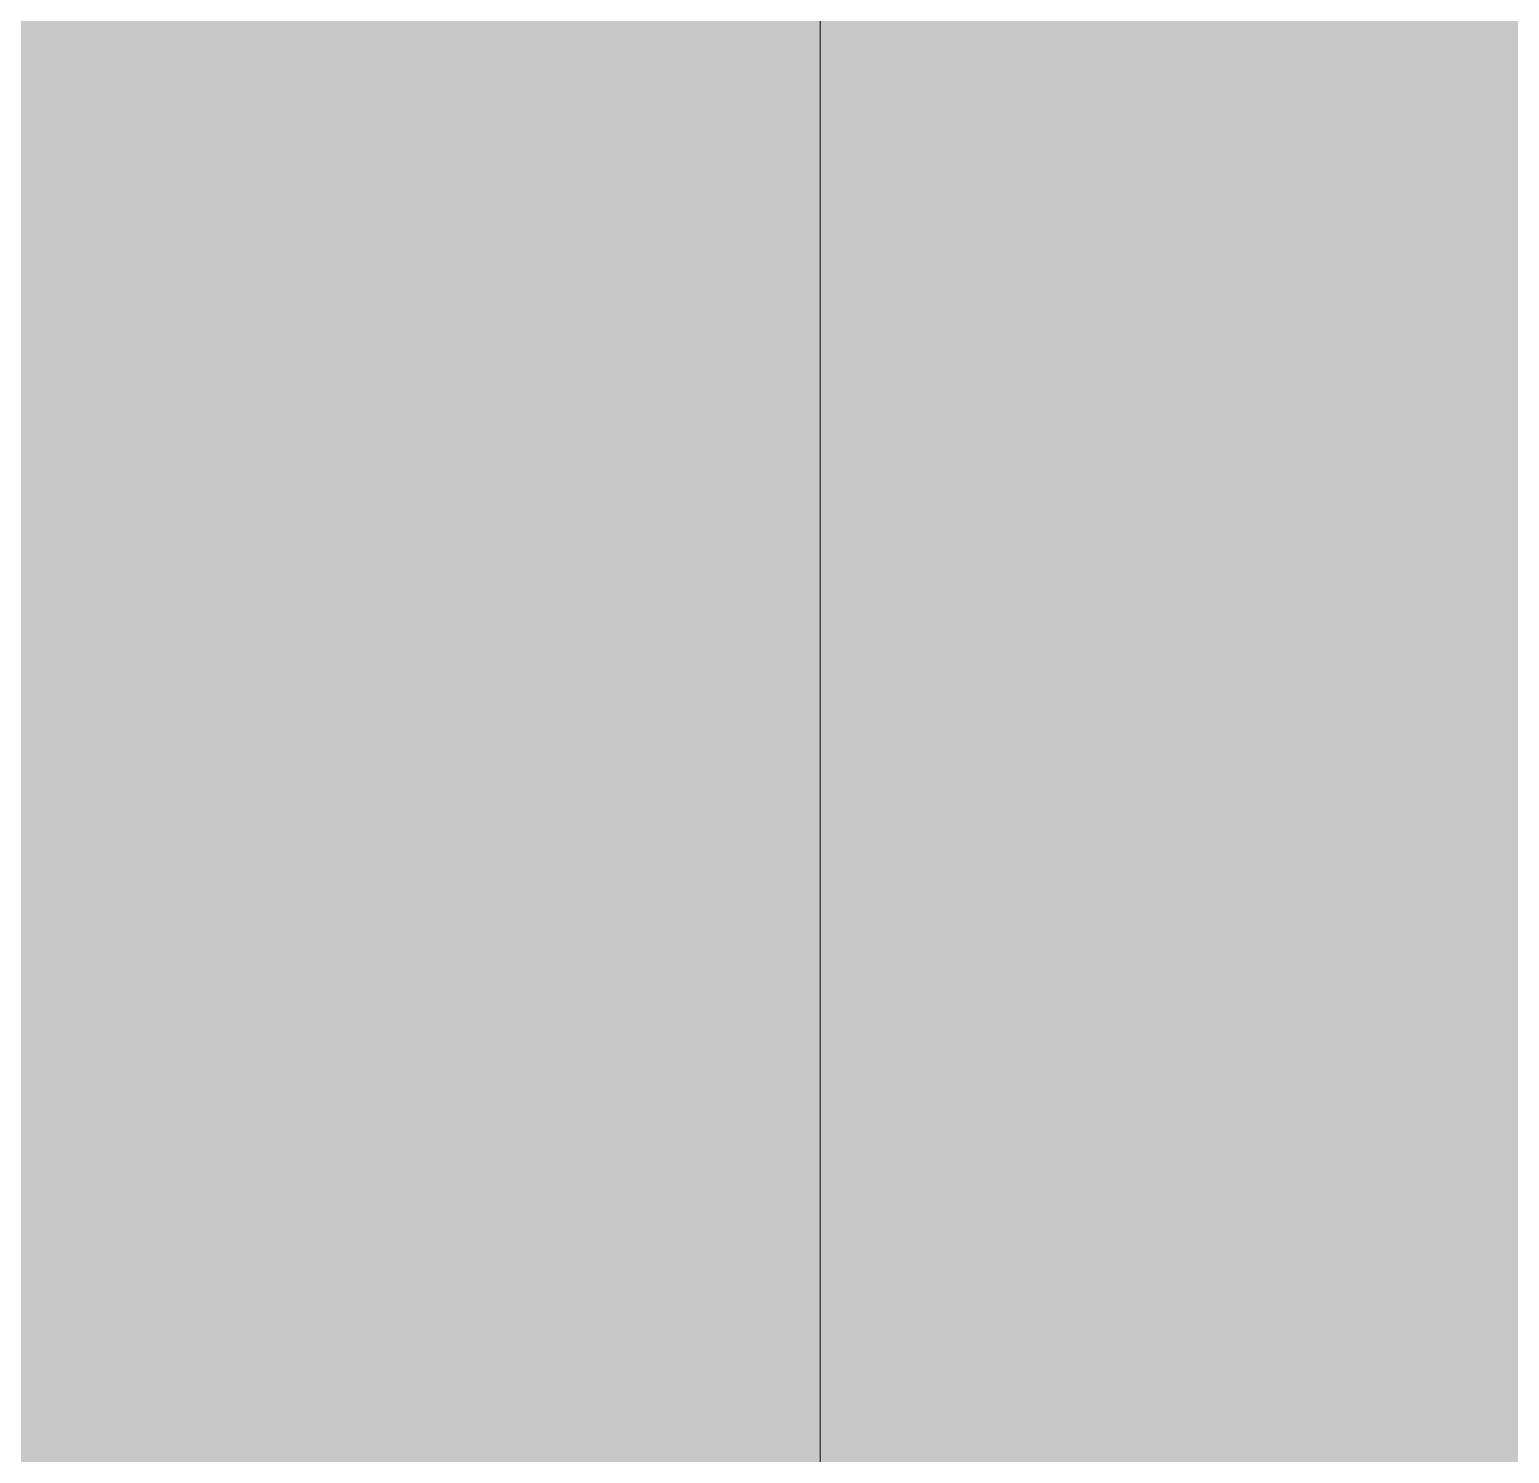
# Model space of a CAD drawing. Header units: millimetres. Extents: x 71603 to 88357, y -346 to 24116.
# Drawn here: x 83921.73 to 83955.12, y 12612.91 to 12645.03 of the extents above; entities that cross this region are included whole.
import ezdxf
from ezdxf.enums import TextEntityAlignment as Align

# ---------------------------------------------------------------- set-up
doc = ezdxf.new("R2010")
doc.units = ezdxf.units.MM
doc.set_wipeout_variables(frame=1)
doc.layers.get('0').update_dxf_attribs({"color": 170})
doc.layers.add('Техника. Кран GROVE GMK4100', color=250, linetype='Continuous', lineweight=20)
doc.layers.add('Техника. Кран GROVE GMK4100 Штрих', color=7, linetype='Continuous', true_color=0xffda6b)
doc.styles.add('arial', font='arial.ttf')

# ---------------------------------------------------------------- blocks, each defined once
blk = doc.blocks.new('Grove GMK4100-20200927.103031')
at = {"layer": 'Техника. Кран GROVE GMK4100 Штрих', "true_color": 0x696969}
h = blk.add_hatch(color=251, dxfattribs=at)
h.dxf.hatch_style = 1
edge = h.paths.add_edge_path()
edge.add_arc((0, 0), 740, -67.770463, 247.770463, ccw=False)
edge.add_line((279.955, -685), (-279.955, -685))
edge = h.paths.add_edge_path(flags=17)
edge.add_line((-169.625, -685), (169.625, -685))
edge.add_arc((0, 0), 705.689, 283.908209, 616.091791)
at = {"layer": 'Техника. Кран GROVE GMK4100 Штрих'}
h = blk.add_hatch(color=256, dxfattribs=at)
h.dxf.hatch_style = 1
h.set_gradient(color1=(120, 120, 120), color2=(214, 214, 214), tint=1, name='SPHERICAL')
edge = h.paths.add_edge_path(flags=16)
edge.add_arc((0, 0), 524.679, 0, 360)
edge = h.paths.add_edge_path()
edge.add_line((-169.625, -685), (169.625, -685))
edge.add_arc((0, 0), 705.689, 283.908209, 616.091791)
at = {"layer": 'Техника. Кран GROVE GMK4100 Штрих', "true_color": 0x999999}
h = blk.add_hatch(color=253, dxfattribs=at)
h.dxf.hatch_style = 1
edge = h.paths.add_edge_path(flags=17)
edge.add_arc((0, 0), 367.339, 0, 360)
edge = h.paths.add_edge_path()
edge.add_arc((0, 0), 524.679, 0, 360)
at = {"layer": 'Техника. Кран GROVE GMK4100 Штрих'}
h = blk.add_hatch(color=256, dxfattribs=at)
h.dxf.hatch_style = 1
edge = h.paths.add_edge_path()
edge.add_arc((0, 0), 367.339, 0, 360)
at = {"color": 0, "linetype": 'ByBlock', "lineweight": -2, "transparency": 16777216}
for points in [[(-279.955, -685, -5.090097), (279.955, -685)], [(-169.625, -685), (169.625, -685, 8.198634)]]:
    blk.add_lwpolyline(points, format="xyb", close=True, dxfattribs=at)
for radius in [524.679, 367.339]:
    blk.add_circle((0, 0), radius, dxfattribs=at)
blk = doc.blocks.new('Grove GMK4100-20200927.201416')
at = {"color": 0, "linetype": 'ByBlock', "lineweight": -2, "transparency": 16777216}
blk.add_wipeout([(-5049.609, 532.17), (-5049.609, 405.017), (-5613.026, 405.017), (-5613.026, 532.17), (-6146.68, 532.17), (-7232.742, 836.026), (-7232.742, 982.721), (-7219.614, 987.628), (-7219.614, 1023.433), (-7232.742, 1018.526), (-7291.632, 1018.526), (-7291.632, 1302.754), (-7254.519, 1360.148), (-7232.25, 1655.756), (-7219.412, 1657.802), (-7210.602, 1736.827), (-7189.657, 1739.701), (-7081.386, 1754.557), (-7081.386, 1754.557), (-7065.206, 1759.545), (-7051.469, 1769.443), (-7041.617, 1783.213), (-7036.684, 1799.41), (-7036.684, 1799.41), (-7036.684, 1799.41), (-7010.137, 1959.357), (-6973.575, 2117.315), (-6927.142, 2272.659), (-6871.024, 2424.772), (-6871.024, 2424.772), (-6871.024, 2424.772), (-6867.136, 2450.008), (-6873.096, 2474.837), (-6888.016, 2495.559), (-6909.672, 2509.085), (-6986.8, 2530.894), (-6979.398, 2559.765), (-6979.398, 2559.765), (-6962.627, 2593.212), (-6937.641, 2621.063), (-6906.203, 2641.352), (-6870.532, 2652.646), (-6870.532, 2652.646), (-6765.715, 2663.251), (-6654.281, 2703.816), (-5691.45, 2740.058), (-5691.45, 2740.058), (-5671.287, 2736.825), (-5653.901, 2726.114), (-5641.947, 2709.559), (-5637.247, 2689.686), (-5637.247, 2689.686), (-5694.883, 2689.686), (-5691.944, 2587.154), (-5902.51, 2587.154), (-5902.51, 2523.436), (-5902.51, 2523.436), (-5882.507, 2519.458), (-5865.55, 2508.127), (-5854.219, 2491.17), (-5850.241, 2471.167), (-5850.241, 2392.553), (-5982.237, 2392.553), (-5982.237, 2392.553), (-5985.816, 2410.641), (-5996.014, 2426.003), (-6011.294, 2436.323), (-6029.353, 2440.047), (-6427.032, 2440.047), (-6689.988, 2419.383), (-6689.988, 2419.383), (-6702.531, 2416.502), (-6713.84, 2410.358), (-6723.085, 2401.404), (-6729.586, 2390.297), (-6729.586, 2390.297), (-6729.586, 2390.297), (-6785.678, 2241.705), (-6831.946, 2089.767), (-6868.192, 1935.132), (-6894.262, 1778.459), (-6894.262, 1778.459), (-6894.262, 1778.459), (-6891.993, 1756.461), (-6880.009, 1737.875), (-6860.908, 1726.73), (-6838.831, 1725.443), (-6838.831, 1725.443), (-6083.648, 1860.314), (-6083.648, 1860.314), (-6043.584, 1874.984), (-6010.937, 1902.454), (-5989.635, 1939.421), (-5982.237, 1981.441), (-5982.237, 1981.441), (-5982.237, 2392.553), (-5850.241, 2392.553), (-5850.241, 2471.167), (-5850.241, 2471.167), (-5854.219, 2491.17), (-5865.55, 2508.127), (-5882.507, 2519.458), (-5902.51, 2523.436), (-5902.51, 2587.154), (-5691.944, 2587.154), (-5694.883, 2689.686), (-5637.247, 2689.686), (-5614.883, 2061.869), (-5614.883, 2710.551), (-5324.766, 2786.303), (-5253.892, 2797.844), (-4218.23, 2797.844), (-4218.23, 2797.844), (-4172.568, 2784.539), (-4130.814, 2761.764), (-4094.907, 2730.575), (-4066.512, 2692.42), (-3865.958, 2252.147), (-3854.377, 2037.066), (-2467.327, 2037.066), (-1769.308, 1863), (3291.834, 1863), (3291.834, 1476.882), (3334.902, 1476.882), (3334.902, 1344.368), (3311.559, 1344.368), (3311.559, 1248.784), (3302.219, 1248.784), (3302.219, 1144.909), (3280.962, 1144.909), (3280.962, 1130.122), (3302.219, 1130.122), (3302.219, 854.373), (3460, 854.373), (3460, 702.444), (3302.219, 702.444), (3302.219, 575.05), (2686.55, 575.05), (2686.55, 662.017), (2627.26, 662.017), (2627.26, 772.949), (2249.73, 1145.754), (1552.951, 1145.754), (856.172, 1145.754), (773.53, 989.921), (706.691, 989.921), (639.853, 989.921), (557.21, 1145.754), (-729.504, 1145.754), (-729.504, 871.159), (-820.792, 871.159), (-820.792, 561.046), (-882.158, 561.046), (-882.158, 871.159), (-826.766, 1078.731), (-1175.316, 1078.731), (-1175.316, 566.011), (-1582.252, 566.011), (-1582.252, 872.397), (-1655.851, 1145.754), (-3007.606, 1145.754), (-3090.249, 989.921), (-3223.925, 989.921), (-3306.568, 1145.754), (-4265.051, 1145.754), (-4983.649, 617.64), (-4983.649, 532.17)], dxfattribs=at)
blk.add_lwpolyline([(2249.73, 1145.754, 0), (856.172, 1145.754), (773.53, 989.921, 0), (639.853, 989.921), (557.21, 1145.754), (-729.504, 1145.754), (-729.504, 871.159), (-820.792, 871.159), (-820.792, 561.046), (-882.158, 561.046), (-882.158, 871.159), (-826.766, 1078.731), (-1175.316, 1078.731), (-1175.316, 566.011), (-1582.252, 566.011), (-1582.252, 872.397), (-1655.851, 1145.754), (-3007.606, 1145.754), (-3090.249, 989.921), (-3223.925, 989.921)], format="xyb", dxfattribs=at)
blk.add_blockref('Grove GMK4100-20200927.103031', (0, 685), dxfattribs=at)
blk = doc.blocks.new('*U41')
at = {"color": 0, "linetype": 'ByBlock', "lineweight": -2, "transparency": 16777216, "xscale": -1}
blk.add_blockref('Grove GMK4100-20200927.201416', (0, 0), dxfattribs=at)
at = {"layer": 'Defpoints', "color": 250, "linetype": 'ByBlock', "lineweight": -2, "transparency": 16777216, "style": 'arial', "width": 0.7}
blk.add_attdef('МАРКА', text='', height=250, rotation=47.8348, dxfattribs=at).set_placement((3659.059, 9466.098), align=Align.MIDDLE_CENTER)
at = {"color": 0, "linetype": 'ByBlock', "lineweight": 9, "transparency": 16777216}
blk.add_lwpolyline([(0, 0), (0, 4318.255)], dxfattribs=at)

msp = doc.modelspace()

# ---------------------------------------------------------------- block references
at = {"layer": 'Техника. Кран GROVE GMK4100', "lineweight": -3, "transparency": 16777216, "xscale": -1}
msp.add_blockref('*U41', (83939.572, 11651.078), dxfattribs=at)

doc.saveas('drawing.dxf')
